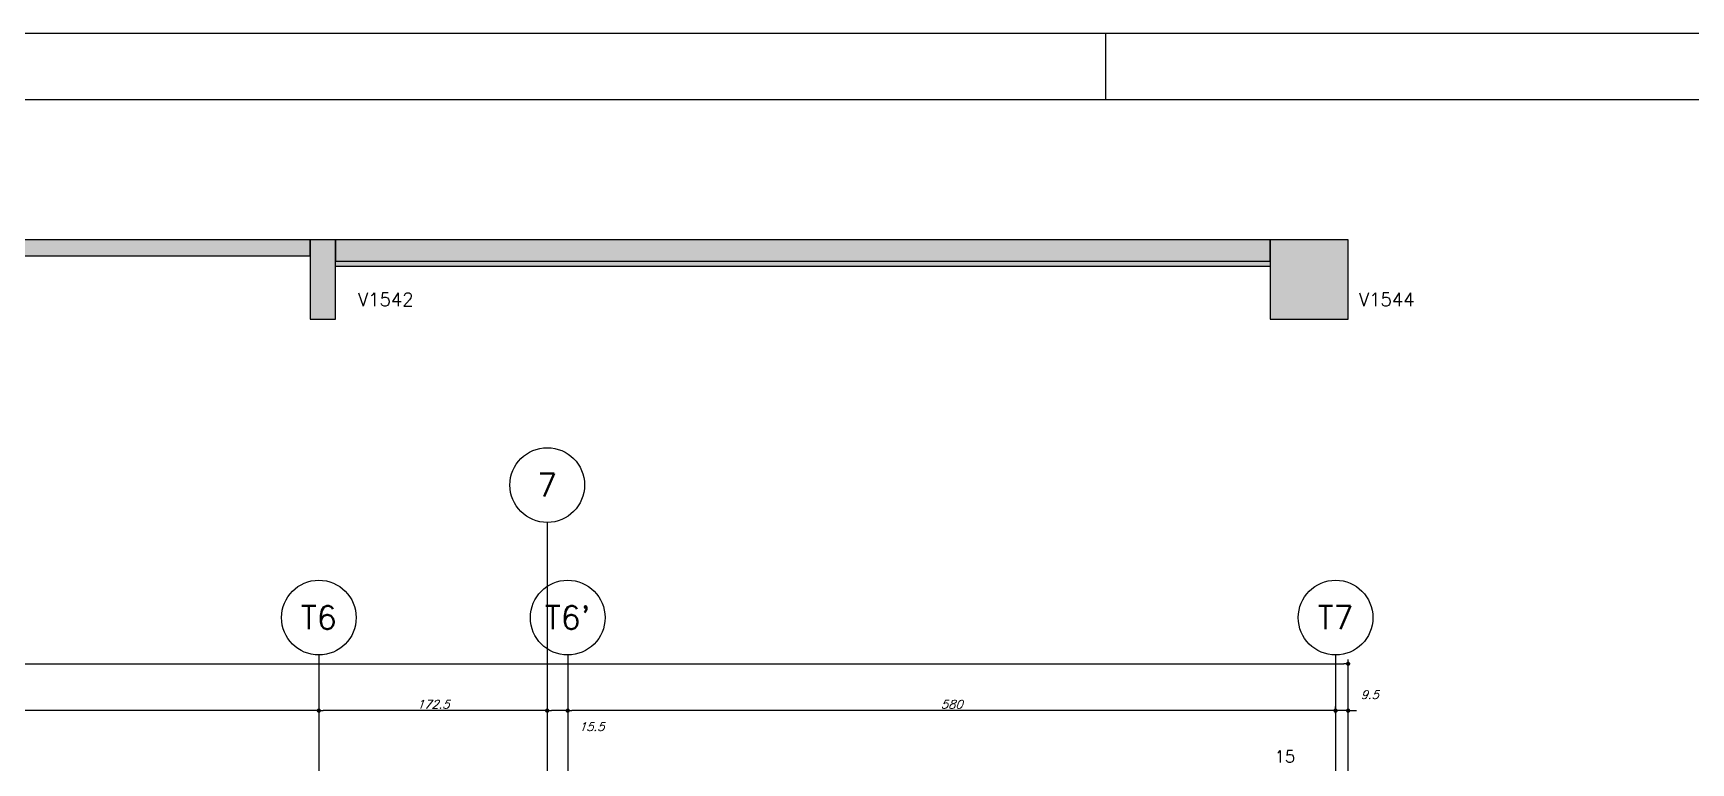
# Model space of a CAD drawing. Header units: millimetres. Extents: x -2368 to 4502, y -1988 to 2217.
# Drawn here: x 1842 to 3094, y 1666 to 2217 of the extents above; entities that cross this region are included whole.
import ezdxf
from ezdxf.enums import TextEntityAlignment as Align

# ---------------------------------------------------------------- set-up
doc = ezdxf.new("R2010")
doc.units = ezdxf.units.MM
doc.header["$LTSCALE"] = 50
doc.linetypes.add('EIXO', pattern=[6.8, 6, -0.4, 0, -0.4])
for name, color, linetype in [('F-CORTE', 4, 'Continuous'), ('F-COTAS', 106, 'Continuous'), ('F-EIXO', 12, 'EIXO'), ('F-MARGEM', 1, 'Continuous'), ('F-PILARES-DIM', 172, 'Continuous'), ('F-SOLIDO-CORTE', 71, 'Continuous'), ('F-TEXTO', 6, 'Continuous'), ('F-TEXTO-YELLOW', 2, 'Continuous')]:
    doc.layers.add(name, color=color, linetype=linetype)
doc.styles.add('CP-TEXT-INCL', font='romans.shx', dxfattribs={"oblique": 20})
doc.styles.add('MCP', font='romans.shx')
doc.styles.add('ROMANS', font='romans.shx')
doc.dimstyles.new('CP-COTAS-50', dxfattribs={"dimscale": 0.64, "dimtxt": 10, "dimasz": 5, "dimexe": 5, "dimexo": 5, "dimgap": 2.5, "dimtad": 1, "dimdec": 1, "dimdsep": 46, "dimtxsty": 'CP-TEXT-INCL', "dimblk1": 'DOT', "dimblk2": 'DOT', "dimsah": 1, "dimcen": 9, "dimclrd": 256, "dimclre": 256, "dimclrt": 256, "dimadec": 0, "dimazin": 0, "dimtfac": 1, "dimtdec": 1, "dimtmove": 2, "dimatfit": 3, "dimldrblk": 'DOT', "dimfxl": 0, "dimtolj": 1, "dimarcsym": 0})

# ---------------------------------------------------------------- blocks, each defined once
blk = doc.blocks.new('*U17')
at = {"layer": 'F-EIXO'}
blk.add_line((0, 0), (0, -2728.6), dxfattribs=at)
at = {"layer": 'F-EIXO', "color": 2, "linetype": 'Continuous'}
blk.add_circle((0, 28.2), 28.2, dxfattribs=at)
at = {"layer": 'F-TEXTO', "style": 'ROMANS'}
blk.add_attdef('EIXO', text='', height=17.5, rotation=360, dxfattribs=at).set_placement((0, 28.2), align=Align.MIDDLE_CENTER)
blk = doc.blocks.new('*U174')
at = {"layer": 'F-EIXO'}
blk.add_line((0, 0), (0, -2778.8), dxfattribs=at)
at = {"layer": 'F-EIXO', "color": 2, "linetype": 'Continuous'}
blk.add_circle((0, 28.2), 28.2, dxfattribs=at)
at = {"layer": 'F-TEXTO', "style": 'ROMANS'}
blk.add_attdef('EIXO', text='', height=17.5, rotation=360, dxfattribs=at).set_placement((0, 28.2), align=Align.MIDDLE_CENTER)
blk = doc.blocks.new('*U22')
at = {"layer": 'F-EIXO'}
blk.add_line((0, 0), (0, -2878.8), dxfattribs=at)
at = {"layer": 'F-EIXO', "color": 2, "linetype": 'Continuous'}
blk.add_circle((0, 28.2), 28.2, dxfattribs=at)
at = {"layer": 'F-TEXTO', "style": 'ROMANS'}
blk.add_attdef('EIXO', text='', height=17.5, rotation=360, dxfattribs=at).set_placement((0, 28.2), align=Align.MIDDLE_CENTER)
blk = doc.blocks.new('_DOT')
at = {"color": 0, "linetype": 'ByBlock'}
blk.add_line((-0.5, 0), (-1, 0), dxfattribs=at)
at = {"color": 0, "linetype": 'ByBlock', "const_width": 0.5}
blk.add_lwpolyline([(-0.25, 0, 1), (0.25, 0, 1)], format="xyb", close=True, dxfattribs=at)
blk = doc.blocks.new('*D170')
at = {"layer": 'DEFPOINTS', "color": 0, "transparency": 16777216}
for p in [(2835, 1741.136394), (2835, 1624.5), (-1200, 1438)]:
    blk.add_point(p, dxfattribs=at)
at = {"layer": 'F-COTAS', "lineweight": -2, "transparency": 16777216}
for p, q in [((-1200, 1441.2), (-1200, 1744.336394)), ((-1196.8, 1741.136394), (2831.8, 1741.136394)), ((2835, 1627.7), (2835, 1744.336394))]:
    blk.add_line(p, q, dxfattribs=at)
at = {"layer": 'F-COTAS', "lineweight": -2, "transparency": 16777216, "xscale": 3.2, "yscale": 3.2, "zscale": 3.2, "rotation": 180}
blk.add_blockref('_DOT', (-1200, 1741.136394), dxfattribs=at)
at = {"layer": 'F-COTAS', "lineweight": -2, "transparency": 16777216, "xscale": 3.2, "yscale": 3.2, "zscale": 3.2}
blk.add_blockref('_DOT', (2835, 1741.136394), dxfattribs=at)
at = {"layer": 'F-COTAS', "transparency": 16777216, "insert": (817.5, 1745.936394), "char_height": 6.4, "attachment_point": 5, "style": 'CP-TEXT-INCL'}
blk.add_mtext('\\A1;4035', dxfattribs=at)
blk = doc.blocks.new('*D176')
at = {"layer": 'DEFPOINTS', "color": 0, "transparency": 16777216}
for p in [(2825.5, 1705.8), (2825.5, 1700.6), (2835, 1624.5)]:
    blk.add_point(p, dxfattribs=at)
at = {"layer": 'F-COTAS', "lineweight": -2, "transparency": 16777216}
for p, q in [((2822.3, 1705.8), (2819.1, 1705.8)), ((2825.5, 1703.8), (2825.5, 1709)), ((2835, 1705.8), (2825.5, 1705.8)), ((2835, 1627.7), (2835, 1709)), ((2838.2, 1705.8), (2841.4, 1705.8))]:
    blk.add_line(p, q, dxfattribs=at)
at = {"layer": 'F-COTAS', "lineweight": -2, "transparency": 16777216, "xscale": 3.2, "yscale": 3.2, "zscale": 3.2}
blk.add_blockref('_DOT', (2825.5, 1705.8), dxfattribs=at)
at = {"layer": 'F-COTAS', "lineweight": -2, "transparency": 16777216, "xscale": 3.2, "yscale": 3.2, "zscale": 3.2, "rotation": 180}
blk.add_blockref('_DOT', (2835, 1705.8), dxfattribs=at)
at = {"layer": 'F-COTAS', "transparency": 16777216, "insert": (2851.2, 1717.8), "char_height": 6.4, "attachment_point": 5, "style": 'CP-TEXT-INCL'}
blk.add_mtext('\\A1;9.5', dxfattribs=at)
blk = doc.blocks.new('*D177')
at = {"layer": 'DEFPOINTS', "color": 0, "transparency": 16777216}
for p in [(2245.5, 1705.8), (2245.5, 1705.8), (2825.5, 1700.6)]:
    blk.add_point(p, dxfattribs=at)
at = {"layer": 'F-COTAS', "lineweight": -2, "transparency": 16777216}
for p, q in [((2822.3, 1705.8), (2248.7, 1705.8)), ((2825.5, 1703.8), (2825.5, 1709))]:
    blk.add_line(p, q, dxfattribs=at)
at = {"layer": 'F-COTAS', "lineweight": -2, "transparency": 16777216, "xscale": 3.2, "yscale": 3.2, "zscale": 3.2, "rotation": 180}
blk.add_blockref('_DOT', (2245.5, 1705.8), dxfattribs=at)
at = {"layer": 'F-COTAS', "lineweight": -2, "transparency": 16777216, "xscale": 3.2, "yscale": 3.2, "zscale": 3.2}
blk.add_blockref('_DOT', (2825.5, 1705.8), dxfattribs=at)
at = {"layer": 'F-COTAS', "transparency": 16777216, "insert": (2535.5, 1710.6), "char_height": 6.4, "attachment_point": 5, "style": 'CP-TEXT-INCL'}
blk.add_mtext('\\A1;580', dxfattribs=at)
blk = doc.blocks.new('*D178')
at = {"layer": 'DEFPOINTS', "color": 0, "transparency": 16777216}
for p in [(2230, 1705.8), (2230, 1705.8), (2245.5, 1705.8)]:
    blk.add_point(p, dxfattribs=at)
at = {"layer": 'F-COTAS', "lineweight": -2, "transparency": 16777216}
blk.add_line((2242.3, 1705.8), (2233.2, 1705.8), dxfattribs=at)
at = {"layer": 'F-COTAS', "lineweight": -2, "transparency": 16777216, "xscale": 3.2, "yscale": 3.2, "zscale": 3.2, "rotation": 180}
blk.add_blockref('_DOT', (2230, 1705.8), dxfattribs=at)
at = {"layer": 'F-COTAS', "lineweight": -2, "transparency": 16777216, "xscale": 3.2, "yscale": 3.2, "zscale": 3.2}
blk.add_blockref('_DOT', (2245.5, 1705.8), dxfattribs=at)
at = {"layer": 'F-COTAS', "transparency": 16777216, "insert": (2263.5, 1693.7), "char_height": 6.4, "attachment_point": 5, "style": 'CP-TEXT-INCL'}
blk.add_mtext('\\A1;15.5', dxfattribs=at)
blk = doc.blocks.new('*D179')
at = {"layer": 'DEFPOINTS', "color": 0, "transparency": 16777216}
for p in [(2057.5, 1705.8), (2057.5, 1705.8), (2230, 1705.8)]:
    blk.add_point(p, dxfattribs=at)
at = {"layer": 'F-COTAS', "lineweight": -2, "transparency": 16777216}
blk.add_line((2226.8, 1705.8), (2060.7, 1705.8), dxfattribs=at)
at = {"layer": 'F-COTAS', "lineweight": -2, "transparency": 16777216, "xscale": 3.2, "yscale": 3.2, "zscale": 3.2, "rotation": 180}
blk.add_blockref('_DOT', (2057.5, 1705.8), dxfattribs=at)
at = {"layer": 'F-COTAS', "lineweight": -2, "transparency": 16777216, "xscale": 3.2, "yscale": 3.2, "zscale": 3.2}
blk.add_blockref('_DOT', (2230, 1705.8), dxfattribs=at)
at = {"layer": 'F-COTAS', "transparency": 16777216, "insert": (2143.8, 1710.6), "char_height": 6.4, "attachment_point": 5, "style": 'CP-TEXT-INCL'}
blk.add_mtext('\\A1;172.5', dxfattribs=at)
blk = doc.blocks.new('*D180')
at = {"layer": 'DEFPOINTS', "color": 0, "transparency": 16777216}
for p in [(1565.5, 1705.8), (1565.5, 1705.8), (2057.5, 1705.8)]:
    blk.add_point(p, dxfattribs=at)
at = {"layer": 'F-COTAS', "lineweight": -2, "transparency": 16777216}
blk.add_line((2054.3, 1705.8), (1568.7, 1705.8), dxfattribs=at)
at = {"layer": 'F-COTAS', "lineweight": -2, "transparency": 16777216, "xscale": 3.2, "yscale": 3.2, "zscale": 3.2, "rotation": 180}
blk.add_blockref('_DOT', (1565.5, 1705.8), dxfattribs=at)
at = {"layer": 'F-COTAS', "lineweight": -2, "transparency": 16777216, "xscale": 3.2, "yscale": 3.2, "zscale": 3.2}
blk.add_blockref('_DOT', (2057.5, 1705.8), dxfattribs=at)
at = {"layer": 'F-COTAS', "transparency": 16777216, "insert": (1811.5, 1710.6), "char_height": 6.4, "attachment_point": 5, "style": 'CP-TEXT-INCL'}
blk.add_mtext('\\A1;492', dxfattribs=at)
blk = doc.blocks.new('A0-1L')
at = {"layer": 'F-MARGEM', "color": 2}
for p, q in [((0, 84.1), (137.4, 84.1)), ((100.4, 84.1), (100.4, 83.1)), ((100.4, 84.1), (100.4, 83.1))]:
    blk.add_line(p, q, dxfattribs=at)
blk.add_lwpolyline([(0, 84.1), (137.4, 84.1), (137.4, 0), (0, 0)], close=True, dxfattribs=at)
at = {"layer": 'F-MARGEM', "color": 7}
blk.add_lwpolyline([(2.5, 83.1), (136.4, 83.1), (136.4, 1), (2.5, 1)], close=True, dxfattribs=at)

msp = doc.modelspace()

# ---------------------------------------------------------------- hatches: boundary and pattern name
at = {"layer": 'F-SOLIDO-CORTE', "linetype": 'Continuous'}
for points in [[(1813.1, 2061.09), (1709.72, 2061.09), (1632.11, 2061.09), (1454.1, 2061.09), (1295, 2061.09), (1295, 2057.03), (1295, 2053.4), (1295, 2049.09), (1436.7, 2049.09), (1632.11, 2049.09), (1709.72, 2049.09), (1813.1, 2049.09), (2041.97, 2049.09), (2051, 2049.09), (2051, 2051.34), (2051, 2055.67), (2051, 2061.09), (2041.97, 2061.09)], [(2051, 2049.84), (2051, 2028.18), (2051, 2001.09), (2059.58, 2001.09), (2063.14, 2001.09), (2070, 2001.09), (2070, 2012.34), (2070, 2034), (2070, 2061.09), (2066.44, 2061.09), (2059.58, 2061.09), (2051, 2061.09)], [(2720.81, 2061.09), (2679.28, 2061.09), (2651.35, 2061.09), (2568.24, 2061.09), (2489.09, 2061.09), (2467.16, 2061.09), (2396.77, 2061.09), (2387.09, 2061.09), (2340.96, 2061.09), (2303.42, 2061.09), (2223.66, 2061.09), (2070, 2061.09), (2070, 2058.09), (2070, 2052.31), (2070, 2045.09), (2149.75, 2045.09), (2303.42, 2045.09), (2340.96, 2045.09), (2387.09, 2045.09), (2396.77, 2045.09), (2467.16, 2045.09), (2489.09, 2045.09), (2568.24, 2045.09), (2596.17, 2045.09), (2679.28, 2045.09), (2720.81, 2045.09), (2746.1, 2045.09), (2776, 2045.09), (2776, 2048.36), (2776, 2052.23), (2776, 2061.09), (2751.35, 2061.09)], [(2776, 2048.81), (2776, 2034.3), (2776, 2001.09), (2808.66, 2001.09), (2820.73, 2001.09), (2835, 2001.09), (2835, 2013.37), (2835, 2027.88), (2835, 2061.09), (2822.93, 2061.09), (2808.66, 2061.09), (2776, 2061.09)]]:
    msp.add_hatch(color=256, dxfattribs=at).paths.add_polyline_path(points, flags=16)
msp.add_hatch(color=256, dxfattribs=at).paths.add_polyline_path([(2776, 2045.09), (2746.1, 2045.09), (2720.81, 2045.09), (2679.28, 2045.09), (2596.17, 2045.09), (2568.24, 2045.09), (2489.09, 2045.09), (2467.16, 2045.09), (2396.77, 2045.09), (2387.09, 2045.09), (2340.96, 2045.09), (2303.42, 2045.09), (2149.75, 2045.09), (2070, 2045.09), (2070, 2041.09), (2149.75, 2041.09), (2303.42, 2041.09), (2340.96, 2041.09), (2387.09, 2041.09), (2396.77, 2041.09), (2467.16, 2041.09), (2489.09, 2041.09), (2568.24, 2041.09), (2596.17, 2041.09), (2679.28, 2041.09), (2720.81, 2041.09), (2746.1, 2041.09), (2776, 2041.09)])

# ---------------------------------------------------------------- linework, layer by layer
at = {"layer": 'F-CORTE', "linetype": 'Continuous'}
for p, q in [((2051, 2061.09), (1813.1, 2061.09)), ((2059.58, 2061.09), (2051, 2061.09)), ((2066.44, 2061.09), (2059.58, 2061.09)), ((2070, 2061.09), (2066.44, 2061.09)), ((2720.81, 2061.09), (2070, 2061.09)), ((2776, 2061.09), (2720.81, 2061.09)), ((2808.66, 2061.09), (2776, 2061.09)), ((2822.93, 2061.09), (2808.66, 2061.09)), ((2835, 2061.09), (2822.93, 2061.09)), ((2835, 2027.88), (2835, 2061.09)), ((1813.1, 2049.09), (2041.97, 2049.09)), ((2041.97, 2049.09), (2051, 2049.09)), ((2051, 2049.09), (2051, 2001.09)), ((2070, 2034), (2070, 2041.09)), ((2070, 2041.09), (2149.75, 2041.09)), ((2149.75, 2041.09), (2303.42, 2041.09)), ((2303.42, 2041.09), (2340.96, 2041.09)), ((2340.96, 2041.09), (2387.09, 2041.09)), ((2387.09, 2041.09), (2396.77, 2041.09)), ((2396.77, 2041.09), (2467.16, 2041.09)), ((2467.16, 2041.09), (2489.09, 2041.09)), ((2489.09, 2041.09), (2776, 2041.09)), ((2679.28, 2041.09), (2720.81, 2041.09)), ((2720.81, 2041.09), (2746.1, 2041.09)), ((2746.1, 2041.09), (2776, 2041.09)), ((2776, 2041.09), (2776, 2001.09)), ((2070, 2012.34), (2070, 2034)), ((2835, 2013.37), (2835, 2027.88)), ((2070, 2001.09), (2070, 2012.34)), ((2835, 2001.09), (2835, 2013.37)), ((2051, 2001.09), (2059.58, 2001.09)), ((2059.58, 2001.09), (2063.14, 2001.09)), ((2063.14, 2001.09), (2070, 2001.09)), ((2776, 2001.09), (2808.66, 2001.09)), ((2808.66, 2001.09), (2820.73, 2001.09)), ((2820.73, 2001.09), (2835, 2001.09))]:
    msp.add_line(p, q, dxfattribs=at)
at = {"layer": 'F-SOLIDO-CORTE', "linetype": 'Continuous'}
for p, q in [((2041.97, 2061.09), (1813.1, 2061.09)), ((2051, 2061.09), (2041.97, 2061.09)), ((2051, 2055.67), (2051, 2061.09)), ((2059.58, 2061.09), (2051, 2061.09)), ((2051, 2061.09), (2051, 2049.84)), ((2051, 2051.34), (2051, 2055.67)), ((2066.44, 2061.09), (2059.58, 2061.09)), ((2070, 2061.09), (2066.44, 2061.09)), ((2223.66, 2061.09), (2070, 2061.09)), ((2070, 2061.09), (2070, 2058.09)), ((2070, 2034), (2070, 2061.09)), ((2070, 2058.09), (2070, 2052.31)), ((2303.42, 2061.09), (2223.66, 2061.09)), ((2340.96, 2061.09), (2303.42, 2061.09)), ((2387.09, 2061.09), (2340.96, 2061.09)), ((2396.77, 2061.09), (2387.09, 2061.09)), ((2467.16, 2061.09), (2396.77, 2061.09)), ((2489.09, 2061.09), (2467.16, 2061.09)), ((2568.24, 2061.09), (2489.09, 2061.09)), ((2651.35, 2061.09), (2568.24, 2061.09)), ((2679.28, 2061.09), (2651.35, 2061.09)), ((2720.81, 2061.09), (2679.28, 2061.09)), ((2751.35, 2061.09), (2720.81, 2061.09)), ((2776, 2061.09), (2751.35, 2061.09)), ((2776, 2052.23), (2776, 2061.09)), ((2808.66, 2061.09), (2776, 2061.09)), ((2776, 2061.09), (2776, 2048.81)), ((2822.93, 2061.09), (2808.66, 2061.09)), ((2835, 2061.09), (2822.93, 2061.09)), ((2835, 2027.88), (2835, 2061.09)), ((1813.1, 2049.09), (2041.97, 2049.09)), ((2041.97, 2049.09), (2051, 2049.09)), ((2051, 2049.09), (2051, 2051.34)), ((2051, 2049.84), (2051, 2028.18)), ((2070, 2052.31), (2070, 2045.09)), ((2070, 2045.09), (2149.75, 2045.09)), ((2149.75, 2045.09), (2303.42, 2045.09)), ((2303.42, 2045.09), (2340.96, 2045.09)), ((2340.96, 2045.09), (2387.09, 2045.09)), ((2387.09, 2045.09), (2396.77, 2045.09)), ((2396.77, 2045.09), (2467.16, 2045.09)), ((2467.16, 2045.09), (2489.09, 2045.09)), ((2489.09, 2045.09), (2568.24, 2045.09)), ((2568.24, 2045.09), (2596.17, 2045.09)), ((2596.17, 2045.09), (2679.28, 2045.09)), ((2679.28, 2045.09), (2720.81, 2045.09)), ((2720.81, 2045.09), (2746.1, 2045.09)), ((2746.1, 2045.09), (2776, 2045.09)), ((2776, 2048.36), (2776, 2052.23)), ((2776, 2048.81), (2776, 2034.3)), ((2776, 2045.09), (2776, 2048.36)), ((2070, 2012.34), (2070, 2034)), ((2776, 2034.3), (2776, 2001.09)), ((2051, 2028.18), (2051, 2001.09)), ((2835, 2013.37), (2835, 2027.88)), ((2070, 2001.09), (2070, 2012.34)), ((2835, 2001.09), (2835, 2013.37)), ((2051, 2001.09), (2059.58, 2001.09)), ((2059.58, 2001.09), (2063.14, 2001.09)), ((2063.14, 2001.09), (2070, 2001.09)), ((2776, 2001.09), (2808.66, 2001.09)), ((2808.66, 2001.09), (2820.73, 2001.09)), ((2820.73, 2001.09), (2835, 2001.09))]:
    msp.add_line(p, q, dxfattribs=at)

# ---------------------------------------------------------------- block references
at = {"layer": 'F-EIXO', "linetype": 'Continuous'}
for name, p, values in [('*U22', (2230, 1847.82), {'EIXO': '7'}), ('*U174', (2057.5, 1747.82), {'EIXO': 'T6'}), ('*U174', (2245.5, 1747.82), {'EIXO': "T6'"}), ('*U17', (2825.5, 1747.82), {'EIXO': 'T7'})]:
    msp.add_blockref(name, p, dxfattribs=at).add_auto_attribs(values)
at = {"layer": 'F-MARGEM', "xscale": 50, "yscale": 50, "zscale": 50}
msp.add_blockref('A0-1L', (-2368.28, -1987.99), dxfattribs=at)

# ---------------------------------------------------------------- texts
at = {"layer": 'F-PILARES-DIM', "linetype": 'Continuous', "style": 'MCP'}
msp.add_text('15', height=9, dxfattribs=at).set_placement((2779.5, 1666.75))
at = {"layer": 'F-TEXTO-YELLOW', "linetype": 'Continuous', "style": 'MCP'}
for s, p in [('V1542', (2087.03, 2011.09)), ('V1544', (2843.11, 2011.09))]:
    msp.add_text(s, height=10, dxfattribs=at).set_placement(p)

# ---------------------------------------------------------------- dimensions: what is measured, and where the dimension line sits
at = {"layer": 'F-COTAS'}
for base, p1, p2, picture, middle in [((2835, 1741.14), (-1200, 1438), (2835, 1624.5), '*D170', (817.5, 1745.94)), ((1565.5, 1705.84), (2057.5, 1705.84), (1565.5, 1705.84), '*D180', (1811.5, 1710.64)), ((2057.5, 1705.84), (2230, 1705.84), (2057.5, 1705.84), '*D179', (2143.75, 1710.64)), ((2245.5, 1705.84), (2825.5, 1700.63), (2245.5, 1705.84), '*D177', (2535.5, 1710.64))]:
    dim = msp.add_linear_dim(base=base, p1=p1, p2=p2, dimstyle='CP-COTAS-50', dxfattribs=at)
    dim.commit()
    dim.dimension.update_dxf_attribs({"geometry": picture, "text_midpoint": middle})
for base, p1, p2, picture, middle in [((2825.5, 1705.84), (2835, 1624.5), (2825.5, 1700.63), '*D176', (2851.17, 1717.84)), ((2230, 1705.84), (2245.5, 1705.84), (2230, 1705.84), '*D178', (2263.55, 1693.72))]:
    dim = msp.add_linear_dim(base=base, p1=p1, p2=p2, dimstyle='CP-COTAS-50', dxfattribs=at)
    dim.commit()
    dim.dimension.update_dxf_attribs({"geometry": picture, "text_midpoint": middle, "dimtype": 160})

doc.saveas('drawing.dxf')
